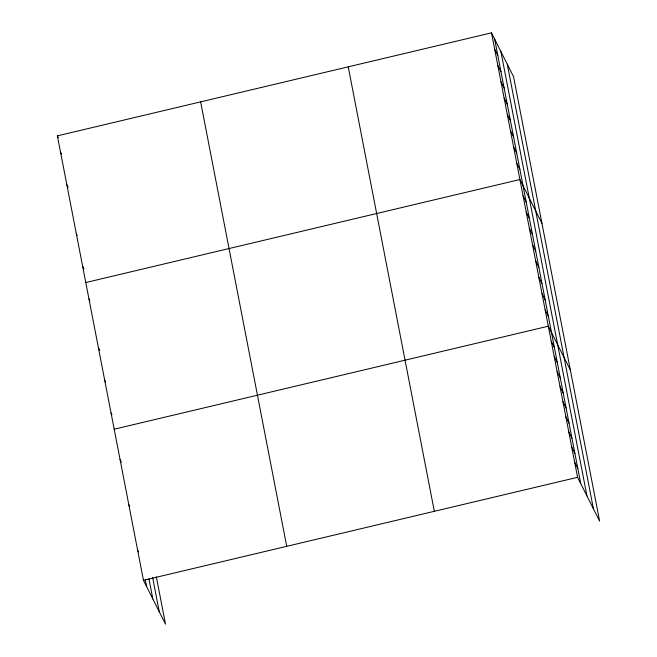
<?xml version="1.0" encoding="UTF-8"?>
<svg xmlns="http://www.w3.org/2000/svg" width="657" height="657" viewBox="0 0 657 657"><rect width="100%" height="100%" fill="white"/><g stroke="black" fill="none" stroke-linecap="round" stroke-linejoin="round"><path stroke-width="0.99" d="M156.333 576.797L165.507 624.15L143.464 580.32L57.373 135.859L491.493 32.85L513.536 76.68L599.627 521.141L577.585 477.319L491.493 32.85M85.78 282.535L519.909 179.525L541.951 223.347M114.187 429.202L548.316 326.2L570.358 370.022M143.464 580.32L577.585 477.319M494.655 49.144L497.809 55.426M497.809 65.445L500.963 71.72M500.963 81.739L504.124 88.013M504.124 98.041L507.278 104.315M507.278 114.334L510.432 120.609M510.432 130.636L513.593 136.911M513.593 146.93L516.747 153.204M516.747 163.223L519.909 169.498M523.062 195.819L526.216 202.093M526.216 212.121L529.378 218.395M529.378 228.414L532.531 234.689M532.531 244.708L535.685 250.99M535.693 261.01L538.847 267.284M538.847 277.303L542 283.578M542 293.605L545.162 299.879M545.162 309.899L548.316 316.173M551.248 341.312L554.401 347.586M554.171 356.423L557.325 362.697M557.095 371.534L560.257 377.808M560.027 386.645L563.18 392.919M562.95 401.755L566.112 408.03M565.882 416.867L569.036 423.141M568.806 431.978L571.96 438.252M571.738 447.089L574.891 453.363M574.661 462.2L577.815 468.482M57.373 135.859L58.268 137.65M60.526 152.153L61.429 153.952M66.842 184.748L68.188 187.442M76.311 233.637L77.214 235.436M82.626 266.233L83.973 268.927M88.933 298.828L89.837 300.619M98.41 347.717L99.757 350.411M104.718 380.313L105.621 382.103M111.033 412.908L111.936 414.698M120.042 459.432L121.397 462.117M128.829 504.765L129.725 506.555M137.609 550.098L138.512 551.888M507.303 64.287L593.402 508.748M500.88 51.517L586.98 495.986M494.647 39.124L580.747 483.593M348.235 66.842L434.326 511.31M200.631 101.868L286.723 546.328M152.638 577.503L159.273 611.757M148.95 578.842L152.851 598.987M145.254 579.548L146.618 586.594"/></g></svg>
